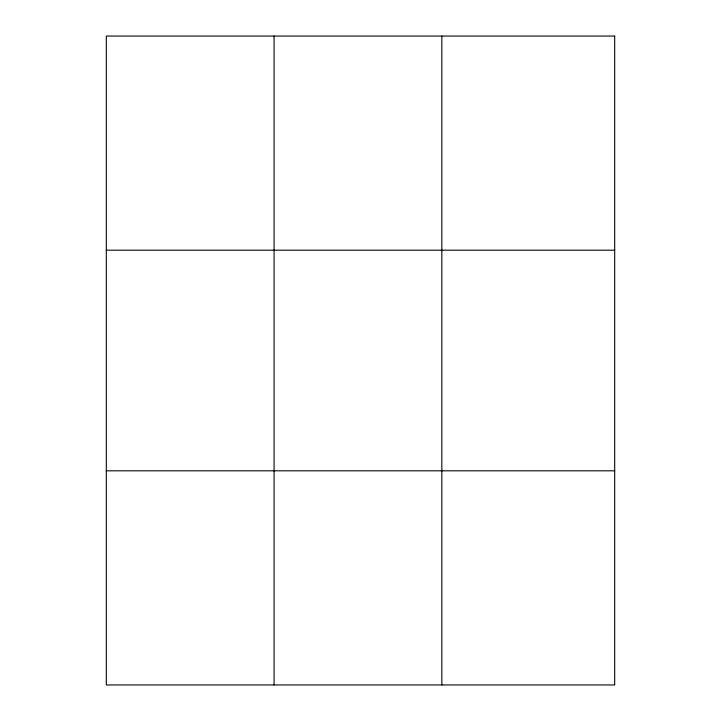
<?xml version="1.0" encoding="UTF-8"?>
<svg xmlns="http://www.w3.org/2000/svg" width="721" height="721" viewBox="0 0 721 721"><rect width="100%" height="100%" fill="white"/><g stroke="black" fill="none" stroke-linecap="round" stroke-linejoin="round"><path stroke-width="1.08" d="M274.079 684.95L274.079 36.05M441.838 684.95L441.838 36.05M106.311 250.187L614.689 250.187M106.311 470.813L614.689 470.813M614.689 36.05L614.689 684.95L106.311 684.95L106.311 36.05L614.689 36.05"/></g></svg>
